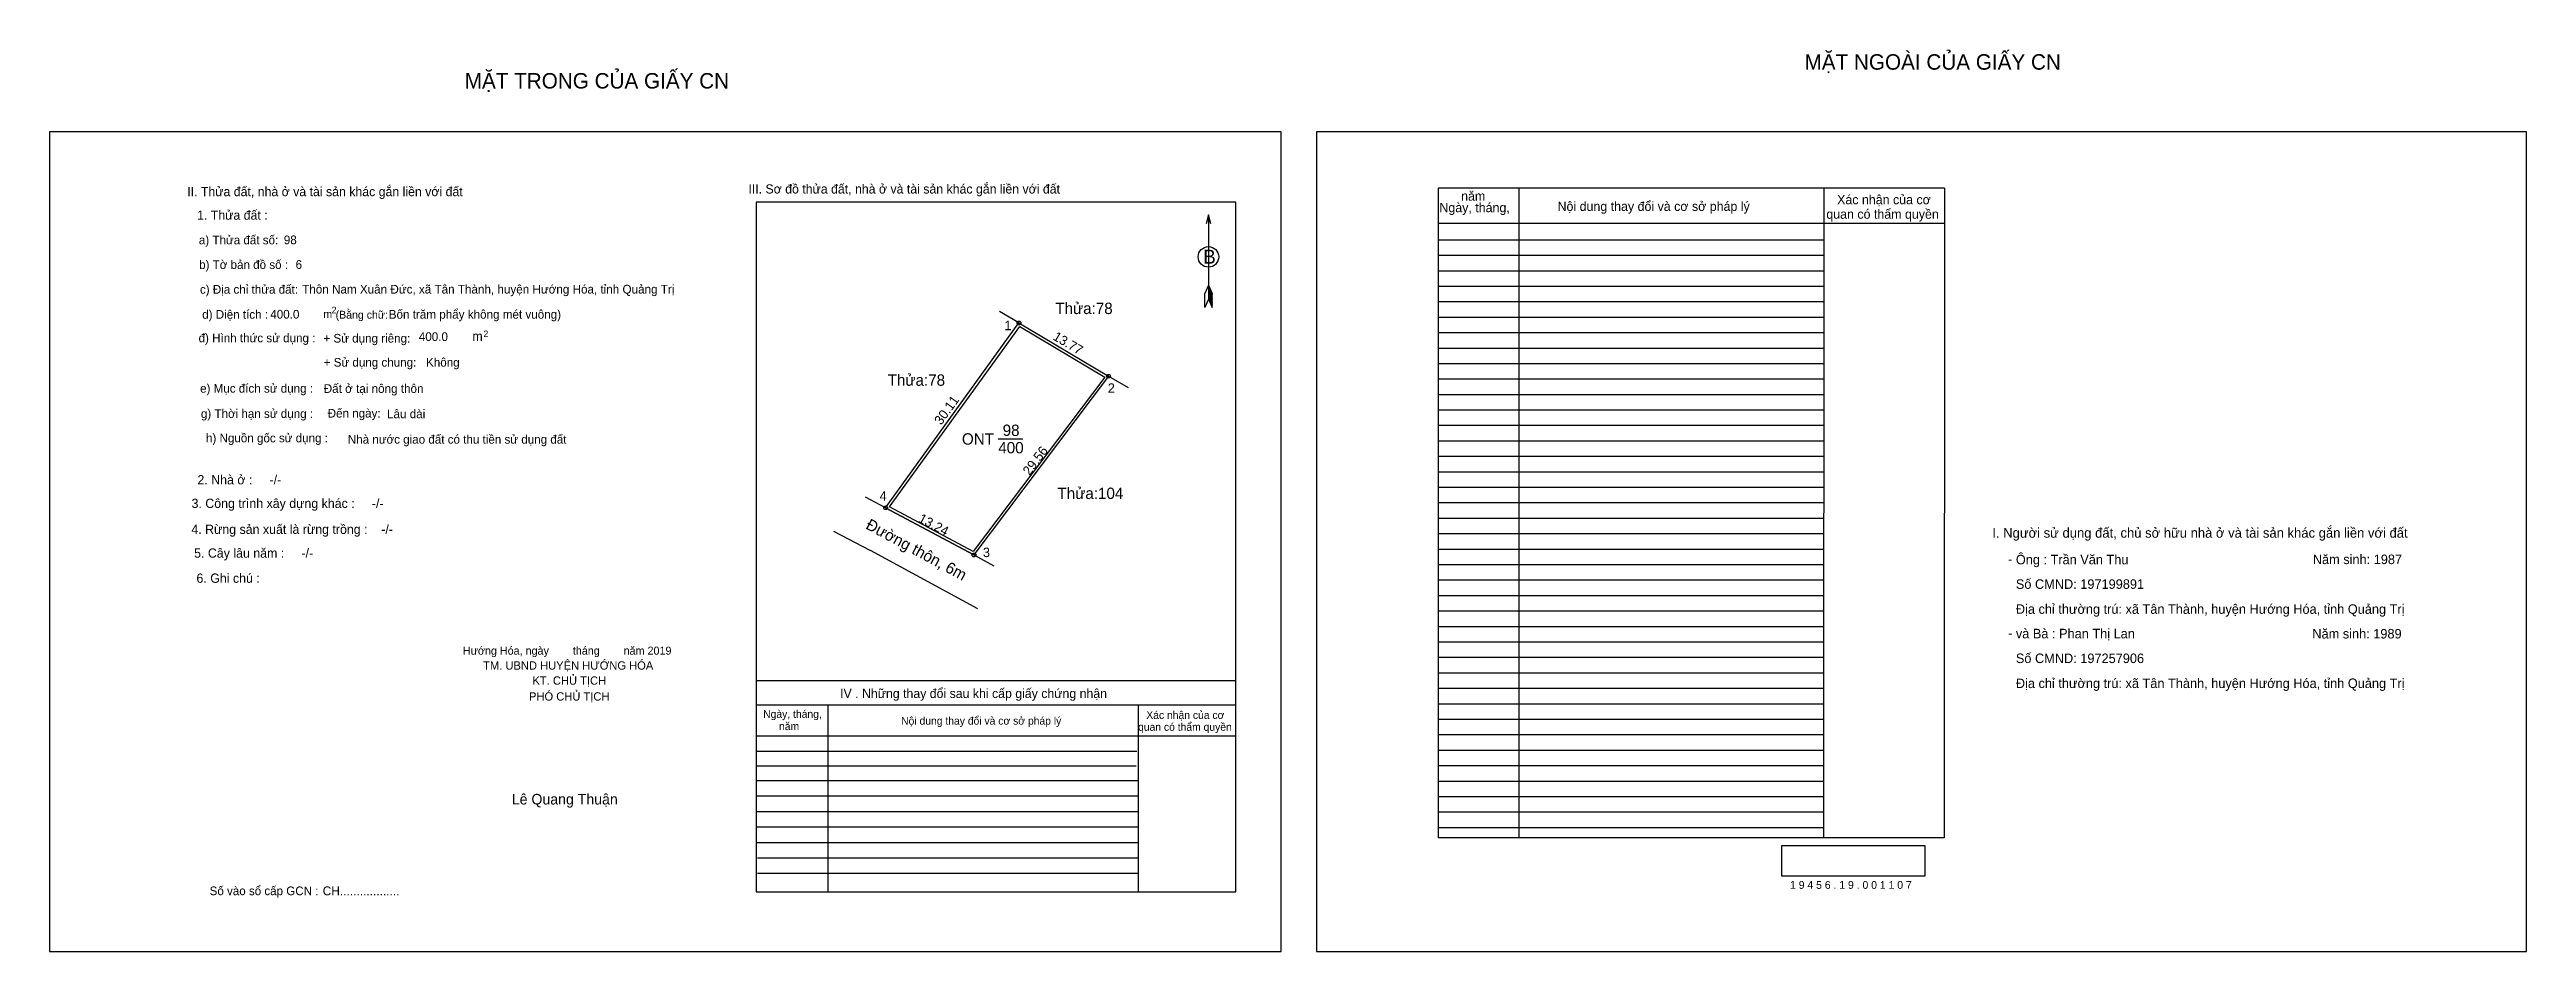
# Model space of a CAD drawing. Extents: x 539105 to 539432, y 1836976 to 1837095.
import ezdxf

# ---------------------------------------------------------------- set-up
doc = ezdxf.new("R2010")
doc.units = 0
for name, color, linetype in [('Default', 7, 'Continuous'), ('Level 1', 7, 'Continuous'), ('Level 10', 7, 'Continuous'), ('Level 11', 7, 'Continuous'), ('Level 13', 7, 'Continuous'), ('Level 27', 7, 'Continuous'), ('Level 35', 7, 'Continuous'), ('Level 36', 7, 'Continuous'), ('Level 40', 7, 'Continuous'), ('Level 49', 7, 'Continuous'), ('Level 5', 7, 'Continuous'), ('Level 52', 7, 'Continuous'), ('Level 55', 7, 'Continuous'), ('Level 6', 7, 'Continuous'), ('Level 7', 7, 'Continuous'), ('Level 8', 7, 'Continuous'), ('Level 9', 7, 'Continuous')]:
    doc.layers.add(name, color=color, linetype=linetype)

msp = doc.modelspace()

# ---------------------------------------------------------------- linework, layer by layer
at = {"layer": 'Level 1'}
for p, q in [((539104.62, 1837084.11), (539104.62, 1837084.11)), ((539272.03, 1837084.11), (539272.03, 1837084.11)), ((539257.76, 1837073.14), (539257.76, 1837062.01)), ((539257.27, 1837060.88), (539257.3, 1837062.72)), ((539257.76, 1837062.01), (539257.27, 1837060.88)), ((539257.76, 1837063.85), (539257.3, 1837062.72)), ((539257.76, 1837063.85), (539258.23, 1837062.72)), ((539257.76, 1837063.69), (539258.23, 1837062.55)), ((539257.76, 1837063.53), (539258.23, 1837062.39)), ((539257.76, 1837063.38), (539258.24, 1837062.23)), ((539257.76, 1837063.21), (539258.24, 1837062.06)), ((539257.76, 1837063.05), (539258.24, 1837061.9)), ((539257.76, 1837062.89), (539258.24, 1837061.73)), ((539257.76, 1837062.73), (539258.25, 1837061.57)), ((539257.76, 1837062.57), (539258.25, 1837061.4)), ((539257.76, 1837062.41), (539258.25, 1837061.24)), ((539257.76, 1837062.25), (539258.25, 1837061.08)), ((539257.76, 1837062.01), (539258.25, 1837060.88)), ((539258.25, 1837060.88), (539258.23, 1837062.72)), ((539267.36, 1836975.77), (539267.36, 1836975.77)), ((539431.92, 1836975.77), (539431.92, 1836975.77))]:
    msp.add_line(p, q, dxfattribs=at)
msp.add_lwpolyline([(539258.08, 1837071.96), (539257.76, 1837073.14), (539257.44, 1837071.96)], dxfattribs=at)
msp.add_circle((539257.76, 1837067.58), 1.36, dxfattribs=at)
at = {"layer": 'Level 10'}
msp.add_line((539215.1, 1837034.42), (539226.78, 1837028.18), dxfattribs=at)
for points in [[(539244.56, 1837051.8), (539226.78, 1837028.18), (539215.1, 1837034.42), (539232.72, 1837058.84)], [(539244.05, 1837051.7), (539226.68, 1837028.63), (539215.62, 1837034.54), (539232.82, 1837058.38)]]:
    msp.add_lwpolyline(points, close=True, dxfattribs=at)
at = {"layer": 'Level 11'}
for centre in [(539232.72, 1837058.84), (539244.56, 1837051.8), (539244.56, 1837051.8), (539215.1, 1837034.42), (539226.78, 1837028.18)]:
    msp.add_circle(centre, 0.25, dxfattribs=at)
at = {"layer": 'Level 27'}
for p, q in [((539232.72, 1837058.84), (539230.15, 1837060.37)), ((539244.56, 1837051.8), (539247.16, 1837050.3)), ((539215.1, 1837034.42), (539212.45, 1837035.84)), ((539226.78, 1837028.18), (539229.42, 1837026.75))]:
    msp.add_line(p, q, dxfattribs=at)
at = {"layer": 'Level 35'}
for p, q in [((539213.04, 1837028.78), (539208.25, 1837031.28)), ((539227.3, 1837021.08), (539213.1, 1837028.75))]:
    msp.add_line(p, q, dxfattribs=at)
at = {"layer": 'Level 40'}
msp.add_lwpolyline([(539104.62, 1836975.77), (539267.36, 1836975.77), (539267.36, 1837084.11), (539104.62, 1837084.11)], close=True, dxfattribs=at)
at = {"layer": 'Level 52'}
for p, q in [((539355.02, 1837076.66), (539288.1, 1837076.66)), ((539288.1, 1837076.66), (539288.1, 1836990.78)), ((539298.76, 1837076.66), (539298.76, 1836990.78)), ((539339.06, 1837076.66), (539339.03, 1836990.78)), ((539355.02, 1837076.66), (539354.99, 1836990.78)), ((539355.02, 1837071.99), (539288.1, 1837071.99)), ((539339.06, 1837069.8), (539288.1, 1837069.8)), ((539339.06, 1837067.75), (539288.1, 1837067.75)), ((539339.06, 1837065.71), (539288.1, 1837065.71)), ((539339.06, 1837063.66), (539288.1, 1837063.66)), ((539339.06, 1837061.62), (539288.1, 1837061.62)), ((539339.06, 1837059.58), (539288.1, 1837059.58)), ((539339.06, 1837057.53), (539288.1, 1837057.53)), ((539339.06, 1837055.49), (539288.1, 1837055.49)), ((539339.06, 1837053.44), (539288.1, 1837053.44)), ((539339.05, 1837051.4), (539288.1, 1837051.4)), ((539339.05, 1837049.36), (539288.1, 1837049.36)), ((539339.05, 1837047.31), (539288.1, 1837047.31)), ((539339.05, 1837045.27), (539288.1, 1837045.27)), ((539339.05, 1837043.22), (539288.1, 1837043.22)), ((539339.05, 1837041.18), (539288.1, 1837041.18)), ((539339.05, 1837039.14), (539288.1, 1837039.14)), ((539339.05, 1837037.09), (539288.1, 1837037.09)), ((539339.05, 1837035.05), (539288.1, 1837035.05)), ((539339.05, 1837033), (539288.1, 1837033)), ((539339.05, 1837030.96), (539288.1, 1837030.96)), ((539339.05, 1837028.92), (539288.1, 1837028.92)), ((539339.05, 1837026.87), (539288.1, 1837026.87)), ((539339.05, 1837024.83), (539288.1, 1837024.83)), ((539339.04, 1837022.78), (539288.1, 1837022.78)), ((539339.04, 1837020.74), (539288.1, 1837020.74)), ((539339.04, 1837018.7), (539288.1, 1837018.7)), ((539339.04, 1837016.65), (539288.1, 1837016.65)), ((539339.04, 1837014.61), (539288.1, 1837014.61)), ((539339.04, 1837012.56), (539288.1, 1837012.56)), ((539339.04, 1837010.52), (539288.1, 1837010.52)), ((539339.04, 1837008.48), (539288.1, 1837008.48)), ((539339.04, 1837006.43), (539288.1, 1837006.43)), ((539339.04, 1837004.39), (539288.1, 1837004.39)), ((539339.04, 1837002.34), (539288.1, 1837002.34)), ((539339.04, 1837000.3), (539288.1, 1837000.3)), ((539339.04, 1836998.25), (539288.1, 1836998.25)), ((539339.03, 1836996.21), (539288.1, 1836996.21)), ((539339.03, 1836994.17), (539288.1, 1836994.17)), ((539339.03, 1836992.12), (539288.1, 1836992.12)), ((539354.99, 1836990.78), (539288.1, 1836990.78))]:
    msp.add_line(p, q, dxfattribs=at)
msp.add_lwpolyline([(539272.03, 1836975.77), (539431.92, 1836975.77), (539431.92, 1837084.11), (539272.03, 1837084.11)], close=True, dxfattribs=at)
at = {"layer": 'Level 6'}
msp.add_lwpolyline([(539333.54, 1836989.79), (539352.42, 1836989.79), (539352.42, 1836985.73), (539333.54, 1836985.73)], close=True, dxfattribs=at)
at = {"layer": 'Level 7'}
for p, q in [((539248.31, 1837002.2), (539198, 1837002.2)), ((539248.22, 1837000.27), (539198, 1837000.27)), ((539248.48, 1836998.33), (539198, 1836998.33)), ((539248.48, 1836996.28), (539198, 1836996.28)), ((539248.48, 1836994.24), (539198, 1836994.24)), ((539248.48, 1836992.2), (539198, 1836992.2)), ((539248.48, 1836990.15), (539198, 1836990.15)), ((539248.48, 1836988.11), (539198.16, 1836988.11)), ((539248.48, 1836986.06), (539198.16, 1836986.06))]:
    msp.add_line(p, q, dxfattribs=at)
at = {"layer": 'Level 8'}
for p, q in [((539261.36, 1837074.83), (539198, 1837074.83)), ((539198, 1837074.83), (539198, 1836983.66)), ((539261.36, 1836983.66), (539261.36, 1837074.83)), ((539261.36, 1837011.54), (539198, 1837011.54)), ((539261.36, 1837008.33), (539198, 1837008.33)), ((539207.46, 1837008.33), (539207.46, 1836983.66)), ((539248.48, 1837008.33), (539248.48, 1836983.66)), ((539261.36, 1837004.24), (539198, 1837004.24)), ((539198, 1836983.66), (539261.36, 1836983.66))]:
    msp.add_line(p, q, dxfattribs=at)
at = {"layer": 'Level 9'}
msp.add_line((539229.99, 1837043.51), (539233.24, 1837043.51), dxfattribs=at)

# ---------------------------------------------------------------- texts
at = {"layer": 'Default'}
for s, height, p in [('e) Mục đích sử dụng :', 1.1467, (539124.52, 1837049.63)), ('g) Thời hạn sử dụng :', 1.1467, (539124.63, 1837046.29)), ('Đến ngày:', 1.147, (539141.38, 1837046.34)), ('h) Nguồn gốc sử dụng :', 1.1467, (539125.3, 1837043.07)), ('Nhà nước giao đất có thu tiền sử dụng đất', 1.1467, (539144.04, 1837042.89))]:
    msp.add_text(s, height=height, dxfattribs=at).set_placement(p)
at = {"layer": 'Level 1'}
msp.add_text('B', height=1.84, dxfattribs=at).set_placement((539257.08, 1837066.68))
at = {"layer": 'Level 13'}
for s, p in [('98', (539230.57, 1837043.91)), ('ONT', (539225.19, 1837042.76)), ('400', (539229.99, 1837041.61))]:
    msp.add_text(s, height=1.5, dxfattribs=at).set_placement(p)
at = {"layer": 'Level 36'}
for s, p in [('Thửa:78', (539237.52, 1837060.02)), ('Thửa:78', (539215.37, 1837050.54)), ('Thửa:104', (539237.81, 1837035.58))]:
    msp.add_text(s, height=1.5, dxfattribs=at).set_placement(p)
at = {"layer": 'Level 49'}
for s, rotation, p in [('13.77', 329.2522, (539237.1, 1837056.71)), ('30.11', 54.1777, (539222.44, 1837045.27)), ('29.56', 53.0293, (539234.12, 1837038.6)), ('13.24', 331.8753, (539219.32, 1837032.62))]:
    msp.add_text(s, height=1.25, rotation=rotation, dxfattribs=at).set_placement(p)
at = {"layer": 'Level 5'}
msp.add_text('Đường thôn, 6m', height=1.5, rotation=331.6127, dxfattribs=at).set_placement((539212.36, 1837031.72))
at = {"layer": 'Level 52'}
for s, height, p in [('Ngày, tháng,', 1.2264, (539288.28, 1837073.48)), ('năm', 1.226, (539291.15, 1837075.01)), ('Nội dung thay đổi và cơ sở pháp lý', 1.2264, (539303.89, 1837073.65)), ('Xác nhận của cơ', 1.2264, (539340.83, 1837074.53)), (' quan có thẩm quyền', 1.2264, (539338.95, 1837072.62))]:
    msp.add_text(s, height=height, dxfattribs=at).set_placement(p)
at = {"layer": 'Level 55'}
for s, height, p in [('1', 0.2, (539232.67, 1837058.84)), ('78', 0.055, (539232.69, 1837058.79)), ('78', 0.055, (539232.69, 1837058.79)), ('78', 0.055, (539232.69, 1837058.79)), ('2', 0.2, (539244.49, 1837051.8)), ('104', 0.055, (539244.5, 1837051.75)), ('78', 0.055, (539244.52, 1837051.75)), ('4', 0.2, (539215.03, 1837034.42)), ('78', 0.055, (539215.06, 1837034.37)), ('78', 0.055, (539215.06, 1837034.37)), ('0', 0.055, (539215.08, 1837034.37)), ('0', 0.055, (539215.08, 1837034.37)), ('3', 0.2, (539226.72, 1837028.18)), ('104', 0.055, (539226.72, 1837028.12)), ('0', 0.055, (539226.76, 1837028.12)), ('0', 0.055, (539226.76, 1837028.12))]:
    msp.add_text(s, height=height, dxfattribs=at).set_placement(p)
at = {"layer": 'Level 6'}
for s, height, p in [('98', 1.151, (539135.58, 1837069.25)), ('6', 1.15, (539137.14, 1837065.99)), ('Thôn Nam Xuân Đức, xã Tân Thành, huyện Hướng Hóa, tỉnh Quảng Trị', 1.1529, (539138.01, 1837062.73)), ('400.0', 1.151, (539133.79, 1837059.42)), ('Bốn trăm phẩy không mét vuông)', 1.1512, (539149.45, 1837059.41)), ('400.0', 1.151, (539153.42, 1837056.46)), ('Đất ở tại nông thôn', 1.1529, (539140.86, 1837049.6)), ('Lâu dài', 1.153, (539149.22, 1837046.25)), ('Ông : Trần Văn Thu', 1.2591, (539364.45, 1837026.94)), ('Số CMND: 197199891', 1.2591, (539364.45, 1837023.7)), ('Năm sinh: 1987', 1.2591, (539403.69, 1837026.97)), ('Địa chỉ thường trú: xã Tân Thành, huyện Hướng Hóa, tỉnh Quảng Trị', 1.2591, (539364.45, 1837020.4)), ('và Bà : Phan Thị Lan', 1.2591, (539364.45, 1837017.16)), ('Số CMND: 197257906', 1.2591, (539364.45, 1837013.89)), ('Năm sinh: 1989', 1.2591, (539403.63, 1837017.14)), ('Địa chỉ thường trú: xã Tân Thành, huyện Hướng Hóa, tỉnh Quảng Trị', 1.2591, (539364.45, 1837010.59)), ('1 9 4 5 6 . 1 9 . 0 0 1 1 0 7', 1.0302, (539334.61, 1836984.05))]:
    msp.add_text(s, height=height, dxfattribs=at).set_placement(p)
at = {"layer": 'Level 7'}
for s, height, p in [('MẶT NGOÀI CỦA GIẤY CN', 2.044, (539336.53, 1837092.32)), ('MẶT TRONG CỦA GIẤY CN', 2.044, (539159.49, 1837089.83)), ('III. Sơ đồ thửa đất, nhà ở và tài sản khác gắn liền với đất', 1.2161, (539196.97, 1837075.95)), ('II. Thửa đất, nhà ở và tài sản khác gắn liền với đất', 1.2161, (539122.82, 1837075.6)), ('1. Thửa đất :', 1.2161, (539124.13, 1837072.49)), ('a) Thửa đất số:', 1.1467, (539124.36, 1837069.24)), ('b) Tờ bản đồ số :', 1.1467, (539124.39, 1837065.98)), ('c) Địa chỉ thửa đất:', 1.1467, (539124.5, 1837062.71)), ('d) Diện tích :', 1.1467, (539124.8, 1837059.4)), ('m', 1.04, (539140.81, 1837059.5)), ('2', 0.869, (539141.9, 1837060.12)), ('(Bằng chữ:', 1.042, (539142.43, 1837059.41)), ('2', 0.869, (539161.96, 1837056.97)), ('đ) Hình thức sử dụng :', 1.1467, (539124.32, 1837056.29)), ('+ Sử dụng riêng:', 1.1467, (539140.82, 1837056.25)), ('m', 1.23, (539160.49, 1837056.48)), ('+ Sử dụng chung:', 1.1467, (539140.85, 1837053.07)), ('Không', 1.147, (539154.38, 1837053.07)), ('2. Nhà ở :     -/-', 1.2231, (539124.17, 1837037.51)), ('3. Công trình xây dựng khác :     -/-', 1.2231, (539123.39, 1837034.39)), ('4. Rừng sản xuất là rừng trồng :    -/-', 1.2231, (539123.36, 1837030.96)), ('I. Người sử dụng đất, chủ sở hữu nhà ở và tài sản khác gắn liền với đất', 1.2877, (539361.34, 1837030.46)), ('5. Cây lâu năm :     -/-', 1.2231, (539123.73, 1837027.82)), ('6. Ghi chú :', 1.2231, (539124.04, 1837024.5)), ('-', 1.31, (539363.41, 1837026.98)), ('Hướng Hóa, ngày        tháng        năm 2019', 1.0626, (539159.25, 1837015)), ('-', 1.31, (539363.43, 1837017.2)), ('TM. UBND HUYỆN HƯỚNG HÓA', 1.101, (539161.92, 1837013.02)), ('KT. CHỦ TỊCH', 1.101, (539168.44, 1837011.03)), ('PHÓ CHỦ TỊCH', 1.101, (539167.98, 1837008.93)), ('IV . Những thay đổi sau khi cấp giấy chứng nhận', 1.2161, (539209.09, 1837009.27)), ('Ngày, tháng,', 1.022, (539198.92, 1837006.65)), ('năm', 1.022, (539201.02, 1837005.03)), ('Nội dung thay đổi và cơ sở pháp lý', 1.022, (539217.15, 1837005.75)), (' quan có thẩm quyền', 1.022, (539248.08, 1837004.94)), ('Xác nhận của cơ', 1.022, (539249.55, 1837006.51)), ('Lê Quang Thuận', 1.3946, (539165.71, 1836995.2)), ('Số vào sổ cấp GCN :', 1.1446, (539125.78, 1836983.21)), ('CH..................', 1.1774, (539140.72, 1836983.19))]:
    msp.add_text(s, height=height, dxfattribs=at).set_placement(p)
at = {"layer": 'Level 9'}
for s, p in [('1', (539230.81, 1837057.89)), ('2', (539244.46, 1837049.61)), ('4', (539214.31, 1837035.36)), ('3', (539227.96, 1837027.9))]:
    msp.add_text(s, height=1.25, dxfattribs=at).set_placement(p)

doc.saveas('drawing.dxf')
